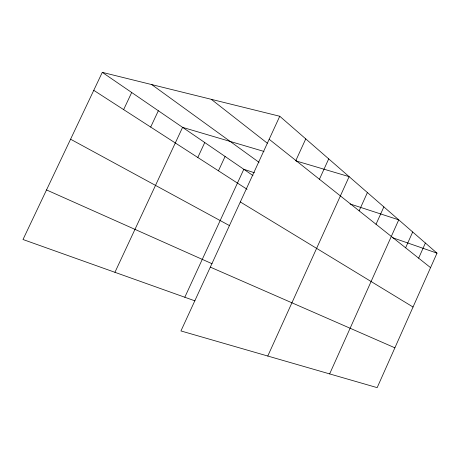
<?xml version="1.0" encoding="UTF-8"?>
<svg xmlns="http://www.w3.org/2000/svg" width="460" height="460" viewBox="0 0 460 460"><rect width="100%" height="100%" fill="white"/><g stroke="black" fill="none" stroke-linecap="round" stroke-linejoin="round"><path stroke-width="0.69" d="M418.64 258.163L425.385 243.035M279.766 116.259L437 253.149L377.171 387.642L180.941 330.947L279.766 116.259L102.292 72.358L23 239.51L194.954 300.863M405.616 247.802L412.689 231.984M376.033 224.273L383.858 206.879M329.642 373.911L398.751 219.845L350.094 203.97M359.145 210.835L367.402 192.556M267.783 356.034L349.128 176.646L295.918 160.896M319.43 179.25L328.71 158.873M295.866 160.505L305.756 138.891M184.811 297.24L243.811 169.286L254.455 172.759M218.448 170.809L225.089 156.463M197.806 157.487L204.752 142.537M114.925 272.308L182.591 127.357L264.011 151.455M150.684 127.075L158.343 110.751M123.636 109.612L131.704 92.5M392.483 237.67L437 253.149M210.318 267.122L394.887 347.817M46.517 189.934L212.048 263.724M70.581 139.213L229.574 225.659M240.315 201.957L413.034 307.016M93.765 90.332L247.089 189.302M102.292 72.358L253 175.582M151.714 84.582L259.037 162.34M211.266 99.314L267.335 143.209M269.169 139.271L430.554 267.639"/></g></svg>
